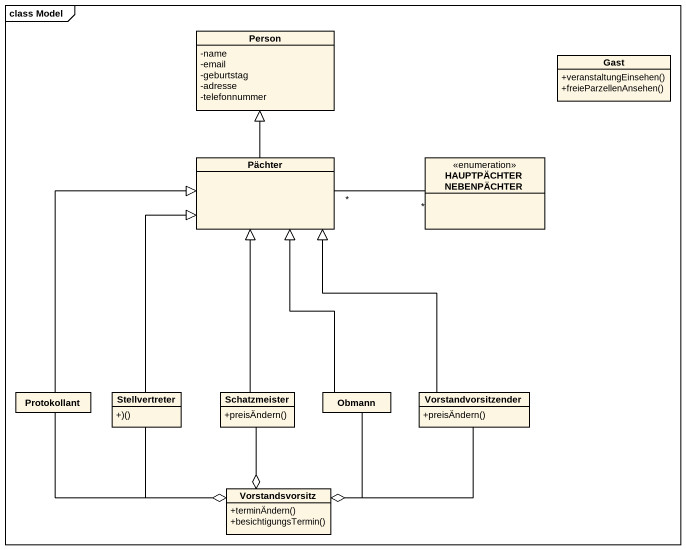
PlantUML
@startuml
mainframe class Model
hide circle
hide empty members
skinparam classAttributeIconSize 0
class "Person" as Person_ {
  -name
  -email
  -geburtstag
  -adresse
  -telefonnummer
}
class Gast {
  +veranstaltungEinsehen()
  +freieParzellenAnsehen()
}
class Pächter
enum "HAUPTPÄCHTER NEBENPÄCHTER" as HAUPTPÄCHTER_NEBENPÄCHTER
class Protokollant
class Stellvertreter {
  +)()
}
class Schatzmeister {
  +preisÄndern()
}
class Obmann
class Vorstandvorsitzender {
  +preisÄndern()
}
class Vorstandsvorsitz {
  +terminÄndern()
  +besichtigungsTermin()
}
Pächter -up-|> Person_
Pächter "*" -right- "*" HAUPTPÄCHTER_NEBENPÄCHTER
Protokollant -up-|> Pächter
Stellvertreter -up-|> Pächter
Schatzmeister -up-|> Pächter
Obmann -up-|> Pächter
Vorstandvorsitzender -up-|> Pächter
Vorstandsvorsitz o-left- Protokollant
Vorstandsvorsitz o-up- Stellvertreter
Vorstandsvorsitz o-up- Schatzmeister
Vorstandsvorsitz o-up- Obmann
Vorstandsvorsitz o-right- Vorstandvorsitzender
@enduml
